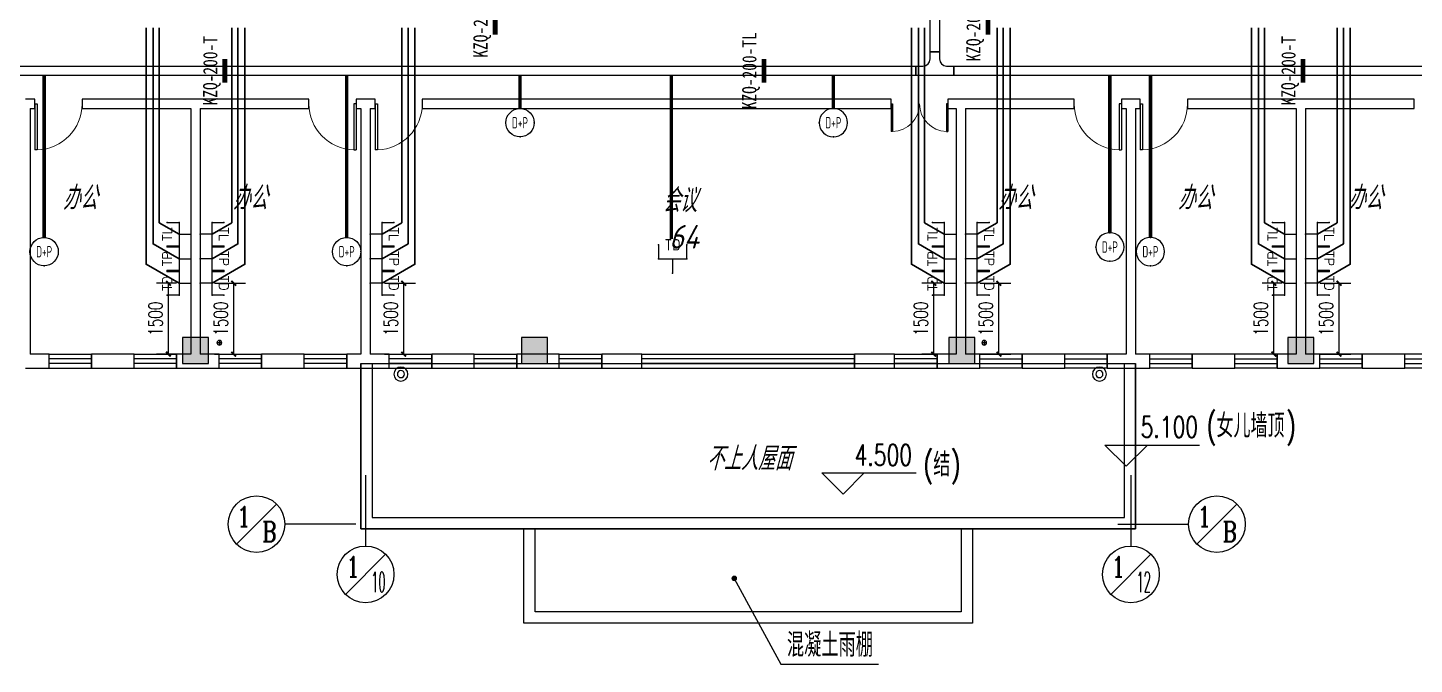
# Model space of a CAD drawing. Extents: x 1398449 to 2142961, y 256969 to 1032940.
# Drawn here: x 1573339 to 1602691, y 702401 to 715881 of the extents above; entities that cross this region are included whole.
import ezdxf
from ezdxf.enums import TextEntityAlignment as Align

# ---------------------------------------------------------------- set-up
doc = ezdxf.new("R2010")
doc.units = 0
doc.header["$LTSCALE"] = 1500
doc.header["$PDSIZE"] = 50
for name, color, linetype in [('1-建筑底图', 8, 'Continuous'), ('CABLETRAY_PDS', 6, 'Continuous'), ('EQUIP-通讯', 3, 'Continuous'), ('TEL_DIM', 3, 'Continuous'), ('WIRE-综合布线', 5, 'Continuous'), ('光纤点位', 3, 'Continuous'), ('抗震支吊架', 2, 'Continuous'), ('排水', 153, 'Continuous'), ('红机电话', 3, 'Continuous'), ('蓝机电话', 3, 'Continuous')]:
    doc.layers.add(name, color=color, linetype=linetype)
doc.layers.add('内网线路', color=1, linetype='Continuous', lineweight=30)
doc.styles.add('_TCH_AXIS', font='COMPLEX', dxfattribs={"bigfont": 'GBCBIG'})
doc.styles.add('_TCH_DIM', font='SIMPLEX', dxfattribs={"bigfont": 'GBCBIG'})
doc.styles.add('_TCH_DIM_T3', font='SIMPLEX', dxfattribs={"width": 0.705882, "bigfont": 'GBCBIG'})
doc.styles.add('_TEL_ATTDEF', font='GBENOR', dxfattribs={"width": 0.8, "height": 3, "bigfont": 'GBCBIG'})
doc.styles.add('_TEL_DIM', font='SIMPLEX', dxfattribs={"width": 0.8, "height": 3.5, "bigfont": 'HZTXT'})
doc.styles.add('kzcad', font='', dxfattribs={"width": 0.8})
doc.styles.get("Standard").update_dxf_attribs({"font": 'gbeitc.shx', "bigfont": 'gbcbig.shx'})
doc.styles.get('kzcad').set_extended_font_data('SimSun')
doc.linetypes.add('JIEDI', pattern='A,1.25,-0.25,0.25,-0.25,0.625,["/",Standard,S=0.6,R=0,X=0,Y=-0.3],0.625,-0.25,0.25,-0.25', length=4)
doc.dimstyles.new('_TCH_ARCH&&100', dxfattribs={"dimtxt": 297.5, "dimasz": 100, "dimexe": 250, "dimexo": 300, "dimgap": 126.25, "dimtad": 1, "dimdec": 0, "dimzin": 0, "dimdsep": 46, "dimtxsty": '_TCH_DIM_T3', "dimblk": 'ARCHTICK', "dimcen": 0.09, "dimclrt": 7, "dimazin": 2, "dimtfac": 1, "dimtdec": 0, "dimtix": 1, "dimtmove": 2, "dimatfit": 3, "dimfxl": 1, "dimtolj": 1, "dimtzin": 0, "dimarcsym": 0})

# ---------------------------------------------------------------- blocks, each defined once
blk = doc.blocks.new('np')
at = {"layer": '排水'}
for radius in [150, 75]:
    blk.add_circle((345955, 781714), radius, dxfattribs=at)
blk = doc.blocks.new('ng')
at = {"layer": '排水'}
for p, q in [((345991, 781358), (346091, 781358)), ((346041, 781408), (346041, 781308))]:
    blk.add_line(p, q, dxfattribs=at)
blk.add_circle((346041, 781358), 50, dxfattribs=at)
blk = doc.blocks.new('雨水管222')
at = {"layer": '排水', "xscale": -1}
for p in [(854387, -478997), (870578, -478997)]:
    blk.add_blockref('ng', p, dxfattribs=at)
blk = doc.blocks.new('$TCHSYS$WIN2D')
for p, q in [((-0.5, 0.5), (0.5, 0.5)), ((-0.5, 0.5), (-0.5, -0.5)), ((0.5, 0.5), (0.5, -0.5)), ((0.5, 0.1667), (-0.5, 0.1667)), ((0.5, -0.1667), (-0.5, -0.1667)), ((-0.5, -0.5), (0.5, -0.5))]:
    blk.add_line(p, q)
blk = doc.blocks.new('$DorLib2D$00000001')
for p, q in [((0.45, 0.975), (0.5, 0.975)), ((0.45, 0), (0.45, 0.975)), ((0.5, 0), (0.5, 0.975)), ((0.5, 0), (0.45, 0))]:
    blk.add_line(p, q)
at = {"lineweight": 13}
blk.add_arc((0.475, 0), 0.975, 91.4693, 180, dxfattribs=at)
blk = doc.blocks.new('$DorLib2D$00000002')
for p, q in [((-0.5, 0), (-0.5, 0.4875)), ((-0.475, 0.4875), (-0.5, 0.4875)), ((-0.475, 0), (-0.475, 0.4875)), ((0.475, 0), (0.475, 0.4875)), ((0.475, 0.4875), (0.5, 0.4875)), ((0.5, 0), (0.5, 0.4875)), ((-0.5, 0), (-0.475, 0)), ((0.5, 0), (0.475, 0))]:
    blk.add_line(p, q)
at = {"lineweight": 13}
for centre, start, end in [((-0.4875, 0), 0, 88.53072), ((0.4875, 0), 91.46928, 180)]:
    blk.add_arc(centre, 0.4875, start, end, dxfattribs=at)
blk = doc.blocks.new('1-二层建筑底图')
at = {"layer": '1-建筑底图'}
h = blk.add_hatch(color=256, dxfattribs=at)
h.dxf.hatch_style = 1
h.paths.add_polyline_path([(1576616, 708769.3), (1577166, 708769.3), (1577166, 709319.3), (1576616, 709319.3)])
h = blk.add_hatch(color=256, dxfattribs=at)
h.dxf.hatch_style = 1
h.paths.add_polyline_path([(1583791, 708769.3), (1584341, 708769.3), (1584341, 709319.3), (1583791, 709319.3)])
h = blk.add_hatch(color=256, dxfattribs=at)
h.dxf.hatch_style = 1
h.paths.add_polyline_path([(1592841, 708769.3), (1593391, 708769.3), (1593391, 709319.3), (1592841, 709319.3)])
h = blk.add_hatch(color=256, dxfattribs=at)
h.dxf.hatch_style = 1
h.paths.add_polyline_path([(1600016, 708769.3), (1600566, 708769.3), (1600566, 709319.3), (1600016, 709319.3)])
for p, q in [((1573491, 714369.3), (1573291, 714369.3)), ((1573391, 714169.3), (1573391, 708969.3)), ((1573391, 714169.3), (1573491, 714169.3)), ((1573491, 714169.3), (1573491, 714369.3)), ((1576891, 714369.3), (1574491, 714369.3)), ((1574491, 714369.3), (1574491, 714169.3)), ((1574491, 714169.3), (1576791, 714169.3)), ((1576791, 714169.3), (1576791, 708969.3)), ((1579291, 714369.3), (1576891, 714369.3)), ((1576991, 714169.3), (1576991, 708969.3)), ((1576991, 714169.3), (1579291, 714169.3)), ((1579291, 714169.3), (1579291, 714369.3)), ((1580491, 714369.3), (1580291, 714369.3)), ((1580291, 714369.3), (1580291, 714169.3)), ((1580291, 714169.3), (1580391, 714169.3)), ((1580391, 714169.3), (1580391, 708969.3)), ((1580691, 714369.3), (1580491, 714369.3)), ((1580591, 714169.3), (1580591, 708969.3)), ((1580591, 714169.3), (1580691, 714169.3)), ((1580691, 714169.3), (1580691, 714369.3)), ((1591617.4, 714369.3), (1581691, 714369.3)), ((1581691, 714369.3), (1581691, 714169.3)), ((1581691, 714169.3), (1591617.4, 714169.3)), ((1591617.4, 714169.3), (1591617.4, 714369.3)), ((1593091, 714369.3), (1592817.4, 714369.3)), ((1592817.4, 714369.3), (1592817.4, 714169.3)), ((1592817.4, 714169.3), (1592991, 714169.3)), ((1592991, 714169.3), (1592991, 708969.3)), ((1595491, 714369.3), (1593091, 714369.3)), ((1593191, 714169.3), (1595491, 714169.3)), ((1593191, 714169.3), (1593191, 708969.3)), ((1595491, 714169.3), (1595491, 714369.3)), ((1596691, 714369.3), (1596491, 714369.3)), ((1596491, 714369.3), (1596491, 714169.3)), ((1596491, 714169.3), (1596591, 714169.3)), ((1596591, 714169.3), (1596591, 708969.3)), ((1596891, 714369.3), (1596691, 714369.3)), ((1596791, 714169.3), (1596791, 708969.3)), ((1596791, 714169.3), (1596891, 714169.3)), ((1596891, 714169.3), (1596891, 714369.3)), ((1600291, 714369.3), (1597891, 714369.3)), ((1597891, 714369.3), (1597891, 714169.3)), ((1597891, 714169.3), (1600191, 714169.3)), ((1600191, 714169.3), (1600191, 708969.3)), ((1602691, 714369.3), (1600291, 714369.3)), ((1600391, 714169.3), (1600391, 708969.3)), ((1600391, 714169.3), (1602691, 714169.3)), ((1602691, 714169.3), (1602691, 714369.3)), ((1573791, 708969.3), (1573391, 708969.3)), ((1573791, 708669.3), (1573791, 708969.3)), ((1575591, 708969.3), (1574691, 708969.3)), ((1574691, 708969.3), (1574691, 708669.3)), ((1575591, 708669.3), (1575591, 708969.3)), ((1576791, 708969.3), (1576491, 708969.3)), ((1576491, 708969.3), (1576491, 708669.3)), ((1577391, 708969.3), (1576991, 708969.3)), ((1577391, 708669.3), (1577391, 708969.3)), ((1579191, 708969.3), (1578291, 708969.3)), ((1578291, 708969.3), (1578291, 708669.3)), ((1579191, 708669.3), (1579191, 708969.3)), ((1580391, 708969.3), (1580091, 708969.3)), ((1580091, 708969.3), (1580091, 708669.3)), ((1580991, 708969.3), (1580591, 708969.3)), ((1580991, 708669.3), (1580991, 708969.3)), ((1582791, 708969.3), (1581891, 708969.3)), ((1581891, 708969.3), (1581891, 708669.3)), ((1582791, 708669.3), (1582791, 708969.3)), ((1584591, 708969.3), (1583691, 708969.3)), ((1583691, 708969.3), (1583691, 708669.3)), ((1584591, 708669.3), (1584591, 708969.3)), ((1586341, 708969.3), (1585491, 708969.3)), ((1585491, 708969.3), (1585491, 708669.3)), ((1586341, 708669.3), (1586341, 708969.3)), ((1591691, 708969.3), (1590841, 708969.3)), ((1590841, 708969.3), (1590841, 708669.3)), ((1591691, 708669.3), (1591691, 708969.3)), ((1592991, 708969.3), (1592591, 708969.3)), ((1592591, 708969.3), (1592591, 708669.3)), ((1593491, 708969.3), (1593191, 708969.3)), ((1593491, 708669.3), (1593491, 708969.3)), ((1595291, 708969.3), (1594391, 708969.3)), ((1594391, 708969.3), (1594391, 708669.3)), ((1595291, 708669.3), (1595291, 708969.3)), ((1596591, 708969.3), (1596191, 708969.3)), ((1596191, 708969.3), (1596191, 708669.3)), ((1597091, 708969.3), (1596791, 708969.3)), ((1597091, 708669.3), (1597091, 708969.3)), ((1598891, 708969.3), (1597991, 708969.3)), ((1597991, 708969.3), (1597991, 708669.3)), ((1598891, 708669.3), (1598891, 708969.3)), ((1600191, 708969.3), (1599791, 708969.3)), ((1599791, 708969.3), (1599791, 708669.3)), ((1600691, 708969.3), (1600391, 708969.3)), ((1600691, 708669.3), (1600691, 708969.3)), ((1602491, 708969.3), (1601591, 708969.3)), ((1601591, 708969.3), (1601591, 708669.3)), ((1602491, 708669.3), (1602491, 708969.3)), ((1573291, 708669.3), (1573791, 708669.3)), ((1574691, 708669.3), (1575591, 708669.3)), ((1576491, 708669.3), (1576891, 708669.3)), ((1576891, 708669.3), (1577391, 708669.3)), ((1578291, 708669.3), (1579191, 708669.3)), ((1580091, 708669.3), (1580491, 708669.3)), ((1580491, 708669.3), (1580991, 708669.3)), ((1581891, 708669.3), (1582791, 708669.3)), ((1583691, 708669.3), (1584591, 708669.3)), ((1585491, 708669.3), (1586341, 708669.3)), ((1590841, 708669.3), (1591691, 708669.3)), ((1592591, 708669.3), (1593091, 708669.3)), ((1593091, 708669.3), (1593491, 708669.3)), ((1594391, 708669.3), (1595291, 708669.3)), ((1596191, 708669.3), (1596691, 708669.3)), ((1596691, 708669.3), (1597091, 708669.3)), ((1597991, 708669.3), (1598891, 708669.3)), ((1599791, 708669.3), (1600291, 708669.3)), ((1600291, 708669.3), (1600691, 708669.3)), ((1601591, 708669.3), (1602491, 708669.3)), ((1596593.4, 706593.9), (1596143.4, 707043.9)), ((1596143.4, 707043.9), (1598143.9, 707043.9)), ((1596593.4, 706593.9), (1597043.4, 707043.9)), ((1580491.2, 706405.3), (1580491.2, 704905.3)), ((1590598.1, 706002.1), (1590148.1, 706452.1)), ((1590148.1, 706452.1), (1592148.6, 706452.1)), ((1590598.1, 706002.1), (1591048.1, 706452.1)), ((1596693.4, 706405.3), (1596693.4, 704905.3)), ((1577757.8, 704945.1), (1578606.4, 705793.6)), ((1598089, 704945.1), (1598937.6, 705793.6)), ((1580282.1, 705369.3), (1578782.1, 705369.3)), ((1596413.3, 705369.3), (1597913.3, 705369.3)), ((1580067, 703881.1), (1580915.5, 704729.6)), ((1596269.2, 703881.1), (1597117.7, 704729.6)), ((1588297, 704220.9), (1589283.5, 702401)), ((1589283.5, 702401), (1591348, 702401))]:
    blk.add_line(p, q, dxfattribs=at)
for points in [[(1576616, 708769.3), (1577166, 708769.3), (1577166, 709319.3), (1576616, 709319.3)], [(1583791, 708769.3), (1584341, 708769.3), (1584341, 709319.3), (1583791, 709319.3)], [(1592841, 708769.3), (1593391, 708769.3), (1593391, 709319.3), (1592841, 709319.3)], [(1600016, 708769.3), (1600566, 708769.3), (1600566, 709319.3), (1600016, 709319.3)], [(1580391, 708769.3), (1596791, 708769.3), (1596791, 705269.3), (1580391, 705269.3)]]:
    blk.add_lwpolyline(points, close=True, dxfattribs=at)
for points in [[(1580391, 708769.3), (1580391, 705269.3), (1596791, 705269.3), (1596791, 708769.3)], [(1580631.2, 708769.3), (1580631.2, 705509.3), (1596553.4, 705509.3), (1596553.4, 708769.3)], [(1593341, 705269.3), (1593341, 703269.3), (1583841, 703269.3), (1583841, 705269.3)], [(1593101, 705269.3), (1593101, 703509.3), (1584081, 703509.3), (1584081, 705269.3)]]:
    blk.add_lwpolyline(points, dxfattribs=at)
at = {"layer": '1-建筑底图', "const_width": 60}
blk.add_lwpolyline([(1588282.7, 704247.2, 1), (1588311.3, 704194.5, 1)], format="xyb", close=True, dxfattribs=at)
at = {"layer": '1-建筑底图'}
for centre in [(1578182.1, 705369.3), (1598513.3, 705369.3), (1580491.2, 704305.3), (1596693.4, 704305.3)]:
    blk.add_circle(centre, 600, dxfattribs=at)
blk.add_blockref('雨水管222', (1069049.3, 406849), dxfattribs=at)
at = {"layer": '1-建筑底图', "rotation": 180}
for name, p, xscale, yscale, zscale in [('$DorLib2D$00000001', (1573991, 714269.3), 1000, 1000, -1000), ('$DorLib2D$00000001', (1579791, 714269.3), -1000, 1000, -1000), ('$DorLib2D$00000001', (1581191, 714269.3), 1000, 1000, 1000), ('$DorLib2D$00000002', (1592217.4, 714269.3), -1200, 1200, -1200), ('$DorLib2D$00000001', (1595991, 714269.3), -1000, 1000, -1000), ('$DorLib2D$00000001', (1597391, 714269.3), 1000, 1000, 1000), ('$TCHSYS$WIN2D', (1574241, 708819.3), -900, 300, 900), ('$TCHSYS$WIN2D', (1576041, 708819.3), -900, 300, 900), ('$TCHSYS$WIN2D', (1577841, 708819.3), -900, 300, 900), ('$TCHSYS$WIN2D', (1579641, 708819.3), -900, 300, 900), ('$TCHSYS$WIN2D', (1581441, 708819.3), -900, 300, 900), ('$TCHSYS$WIN2D', (1583241, 708819.3), -900, 300, 900), ('$TCHSYS$WIN2D', (1585041, 708819.3), -900, 300, 900), ('$TCHSYS$WIN2D', (1588591, 708819.3), -4500, 300, 4500), ('$TCHSYS$WIN2D', (1592141, 708819.3), -900, 300, 900), ('$TCHSYS$WIN2D', (1593941, 708819.3), 900, 300, -900), ('$TCHSYS$WIN2D', (1595741, 708819.3), 900, 300, -900), ('$TCHSYS$WIN2D', (1597541, 708819.3), 900, 300, -900), ('$TCHSYS$WIN2D', (1599341, 708819.3), 900, 300, -900), ('$TCHSYS$WIN2D', (1601141, 708819.3), 900, 300, -900), ('$TCHSYS$WIN2D', (1602941, 708819.3), 900, 300, -900)]:
    blk.add_blockref(name, p, dxfattribs=dict(at, xscale=xscale, yscale=yscale, zscale=zscale))
at = {"layer": '1-建筑底图', "xscale": -1}
for p in [(1927193.2, -73168.3), (1941981.5, -73168.3)]:
    blk.add_blockref('np', p, dxfattribs=at)
at = {"layer": '1-建筑底图'}
for s, p in [('办公', (1574082.4, 712028.1)), ('办公', (1577682.4, 712028.1)), ('会议', (1586779.9, 711976.1)), ('办公', (1593882.4, 712028.1)), ('办公', (1593882.4, 712028.1)), ('办公', (1597688.8, 712028.1)), ('办公', (1597688.8, 712028.1)), ('办公', (1601288.8, 712028.1)), ('办公', (1601288.8, 712028.1)), ('64', (1586917.3, 711203.9)), ('不上人屋面', (1587709.7, 706509.5))]:
    blk.add_text(s, height=500, dxfattribs=at).set_placement(p)
at = {"layer": '1-建筑底图', "style": '_TCH_DIM', "width": 0.705882}
for s, height, p in [('(', 500, (1598293.9, 707201.4)), (')', 500, (1599978.3, 707201.4)), ('5.100', 446.25, (1596898.9, 707201.4)), ('4.500', 446.25, (1590843.6, 706609.6)), ('(', 500, (1592298.6, 706379)), (')', 500, (1592877.2, 706379))]:
    blk.add_text(s, height=height, dxfattribs=at).set_placement(p)
at = {"layer": '1-建筑底图', "style": '_TCH_DIM'}
for s, height, p in [('女儿墙顶', 500, (1598503.9, 707201.4)), ('结', 500, (1592508.6, 706379)), ('混凝土雨棚', 506.38, (1589408.8, 702558.5))]:
    blk.add_text(s, height=height, dxfattribs=at).set_placement(p)
at = {"layer": '1-建筑底图', "style": '_TCH_AXIS'}
for s, height, width, p, p2 in [('1', 429.3, 1.630466, (1577762.1, 705315.7), (1578062.1, 705315.7)), ('1', 429.3, 1.630466, (1598093.3, 705315.7), (1598393.3, 705315.7)), ('B', 429.3, 0.863188, (1578302.1, 704993.7), (1578602.1, 704993.7)), ('B', 429.3, 0.863188, (1598633.3, 704993.7), (1598933.3, 704993.7)), ('1', 429.3, 1.630466, (1580071.2, 704251.7), (1580371.2, 704251.7)), ('1', 429.3, 1.630466, (1596273.4, 704251.7), (1596573.4, 704251.7)), ('10', 429.33, 0.506007, (1580611.2, 703929.7), (1580911.2, 703929.7)), ('12', 429.33, 0.506007, (1596813.4, 703929.7), (1597113.4, 703929.7))]:
    blk.add_text(s, height=height, dxfattribs=dict(at, width=width)).set_placement(p, p2, align=Align.FIT)
blk = doc.blocks.new('$equip_U$00000080(win7-PC-hzk)')
blk.add_circle((0, 0.5), 0.5)
for p in [(0, 0.999), (-0.5, 0.5), (0.5, 0.5)]:
    blk.add_point(p)
at = {"color": 7, "style": '_TEL_DIM', "width": 0.7}
blk.add_attdef('$TEXT$', text='', height=0.4, dxfattribs=at).set_placement((0, 0.5), align=Align.MIDDLE_CENTER)
at = {"color": 7, "style": '_TEL_DIM', "flags": 1}
for tag in ['A', 'REMARK']:
    blk.add_attdef(tag, text='', height=0.00002, dxfattribs=at).set_placement((0, 0), align=Align.MIDDLE_CENTER)
blk = doc.blocks.new('$equip$00002670')
for p, q in [((-0.5, 0.499), (-0.5, 0.999)), ((0.5, 0.999), (0.5, 0.499)), ((0.5, 0.499), (-0.5, 0.499)), ((0, 0.5), (0, 0))]:
    blk.add_line(p, q)
for p in [(-0.5, 0.999), (0.5, 0.999), (-0.5, 0.499), (0.5, 0.499), (0, 0)]:
    blk.add_point(p)
at = {"color": 7, "style": '_TEL_DIM'}
blk.add_attdef('$TEXT$', text='', height=0.4, dxfattribs=at).set_placement((0, 0.999), align=Align.MIDDLE_CENTER)
at = {"color": 7, "style": '_TEL_DIM', "flags": 1}
blk.add_attdef('A', text='', height=0.000025, dxfattribs=at).set_placement((0, 0), align=Align.MIDDLE_CENTER)
blk = doc.blocks.new('$equip$00001867')
for p, q in [((-0.5, 0.499), (-0.5, 0.999)), ((0.5, 0.999), (0.5, 0.499)), ((0.5, 0.499), (-0.5, 0.499)), ((0, 0.5), (0, 0))]:
    blk.add_line(p, q)
for p in [(-0.5, 0.999), (0.5, 0.999), (-0.5, 0.499), (0, 0), (0.5, 0.499)]:
    blk.add_point(p)
at = {"color": 7, "style": '_TEL_DIM'}
blk.add_attdef('$TEXT$', text='', height=0.4, dxfattribs=at).set_placement((0, 0.999), align=Align.MIDDLE_CENTER)
at = {"color": 7, "style": '_TEL_DIM', "flags": 1}
blk.add_attdef('A', text='', height=0.00002, dxfattribs=at).set_placement((0, 0), align=Align.MIDDLE_CENTER)
blk = doc.blocks.new('_ArchTick')
at = {"color": 0, "linetype": 'ByBlock', "const_width": 0.4}
blk.add_lwpolyline([(-0.5, -0.5), (0.5, 0.5)], dxfattribs=at)
blk = doc.blocks.new('*D1199')
at = {"layer": 'Defpoints', "color": 0, "transparency": 16777216}
for p in [(1580591, 710469), (1581299, 710469), (1580591, 708969)]:
    blk.add_point(p, dxfattribs=at)
at = {"layer": 'TEL_DIM', "color": 0, "lineweight": -2, "transparency": 16777216}
for p, q in [((1580891, 710469), (1581549, 710469)), ((1581299, 708969), (1581299, 710469)), ((1580891, 708969), (1581549, 708969))]:
    blk.add_line(p, q, dxfattribs=at)
at = {"layer": 'TEL_DIM', "color": 0, "lineweight": -2, "transparency": 16777216, "xscale": 100, "yscale": 100, "zscale": 100}
for p, rotation in [((1581299, 710469), 90), ((1581299, 708969), 270)]:
    blk.add_blockref('_ArchTick', p, dxfattribs=dict(at, rotation=rotation))
at = {"layer": 'TEL_DIM', "color": 7, "transparency": 16777216, "insert": (1581024, 709719), "char_height": 297.5, "attachment_point": 5, "rotation": 90, "style": '_TCH_DIM_T3'}
blk.add_mtext('\\A1;1500', dxfattribs=at)
blk = doc.blocks.new('*D1214')
at = {"layer": 'Defpoints', "color": 0, "transparency": 16777216}
for p in [(1600391, 710469), (1601099, 710469), (1600391, 708969)]:
    blk.add_point(p, dxfattribs=at)
at = {"layer": 'TEL_DIM', "color": 0, "lineweight": -2, "transparency": 16777216}
for p, q in [((1600691, 710469), (1601349, 710469)), ((1601099, 708969), (1601099, 710469)), ((1600691, 708969), (1601349, 708969))]:
    blk.add_line(p, q, dxfattribs=at)
at = {"layer": 'TEL_DIM', "color": 0, "lineweight": -2, "transparency": 16777216, "xscale": 100, "yscale": 100, "zscale": 100}
for p, rotation in [((1601099, 710469), 90), ((1601099, 708969), 270)]:
    blk.add_blockref('_ArchTick', p, dxfattribs=dict(at, rotation=rotation))
at = {"layer": 'TEL_DIM', "color": 7, "transparency": 16777216, "insert": (1600824, 709719), "char_height": 297.5, "attachment_point": 5, "rotation": 90, "style": '_TCH_DIM_T3'}
blk.add_mtext('\\A1;1500', dxfattribs=at)
blk = doc.blocks.new('*D1215')
at = {"layer": 'Defpoints', "color": 0, "transparency": 16777216}
for p in [(1599718, 710469), (1600191, 710469), (1600191, 708969)]:
    blk.add_point(p, dxfattribs=at)
at = {"layer": 'TEL_DIM', "color": 0, "lineweight": -2, "transparency": 16777216}
for p, q in [((1599891, 710469), (1599468, 710469)), ((1599718, 708969), (1599718, 710469)), ((1599891, 708969), (1599468, 708969))]:
    blk.add_line(p, q, dxfattribs=at)
at = {"layer": 'TEL_DIM', "color": 0, "lineweight": -2, "transparency": 16777216, "xscale": 100, "yscale": 100, "zscale": 100}
for p, rotation in [((1599718, 710469), 90), ((1599718, 708969), 270)]:
    blk.add_blockref('_ArchTick', p, dxfattribs=dict(at, rotation=rotation))
at = {"layer": 'TEL_DIM', "color": 7, "transparency": 16777216, "insert": (1599443, 709719), "char_height": 297.5, "attachment_point": 5, "rotation": 90, "style": '_TCH_DIM_T3'}
blk.add_mtext('\\A1;1500', dxfattribs=at)
blk = doc.blocks.new('*D1216')
at = {"layer": 'Defpoints', "color": 0, "transparency": 16777216}
for p in [(1593191, 710469), (1593899, 710469), (1593191, 708969)]:
    blk.add_point(p, dxfattribs=at)
at = {"layer": 'TEL_DIM', "color": 0, "lineweight": -2, "transparency": 16777216}
for p, q in [((1593491, 710469), (1594149, 710469)), ((1593899, 708969), (1593899, 710469)), ((1593491, 708969), (1594149, 708969))]:
    blk.add_line(p, q, dxfattribs=at)
at = {"layer": 'TEL_DIM', "color": 0, "lineweight": -2, "transparency": 16777216, "xscale": 100, "yscale": 100, "zscale": 100}
for p, rotation in [((1593899, 710469), 90), ((1593899, 708969), 270)]:
    blk.add_blockref('_ArchTick', p, dxfattribs=dict(at, rotation=rotation))
at = {"layer": 'TEL_DIM', "color": 7, "transparency": 16777216, "insert": (1593624, 709719), "char_height": 297.5, "attachment_point": 5, "rotation": 90, "style": '_TCH_DIM_T3'}
blk.add_mtext('\\A1;1500', dxfattribs=at)
blk = doc.blocks.new('*D1217')
at = {"layer": 'Defpoints', "color": 0, "transparency": 16777216}
for p in [(1592518, 710469), (1592991, 710469), (1592991, 708969)]:
    blk.add_point(p, dxfattribs=at)
at = {"layer": 'TEL_DIM', "color": 0, "lineweight": -2, "transparency": 16777216}
for p, q in [((1592691, 710469), (1592268, 710469)), ((1592518, 708969), (1592518, 710469)), ((1592691, 708969), (1592268, 708969))]:
    blk.add_line(p, q, dxfattribs=at)
at = {"layer": 'TEL_DIM', "color": 0, "lineweight": -2, "transparency": 16777216, "xscale": 100, "yscale": 100, "zscale": 100}
for p, rotation in [((1592518, 710469), 90), ((1592518, 708969), 270)]:
    blk.add_blockref('_ArchTick', p, dxfattribs=dict(at, rotation=rotation))
at = {"layer": 'TEL_DIM', "color": 7, "transparency": 16777216, "insert": (1592243, 709719), "char_height": 297.5, "attachment_point": 5, "rotation": 90, "style": '_TCH_DIM_T3'}
blk.add_mtext('\\A1;1500', dxfattribs=at)
blk = doc.blocks.new('*D1218')
at = {"layer": 'Defpoints', "color": 0, "transparency": 16777216}
for p in [(1576991, 710469), (1577699, 710469), (1576991, 708969)]:
    blk.add_point(p, dxfattribs=at)
at = {"layer": 'TEL_DIM', "color": 0, "lineweight": -2, "transparency": 16777216}
for p, q in [((1577291, 710469), (1577949, 710469)), ((1577699, 708969), (1577699, 710469)), ((1577291, 708969), (1577949, 708969))]:
    blk.add_line(p, q, dxfattribs=at)
at = {"layer": 'TEL_DIM', "color": 0, "lineweight": -2, "transparency": 16777216, "xscale": 100, "yscale": 100, "zscale": 100}
for p, rotation in [((1577699, 710469), 90), ((1577699, 708969), 270)]:
    blk.add_blockref('_ArchTick', p, dxfattribs=dict(at, rotation=rotation))
at = {"layer": 'TEL_DIM', "color": 7, "transparency": 16777216, "insert": (1577424, 709719), "char_height": 297.5, "attachment_point": 5, "rotation": 90, "style": '_TCH_DIM_T3'}
blk.add_mtext('\\A1;1500', dxfattribs=at)
blk = doc.blocks.new('*D1219')
at = {"layer": 'Defpoints', "color": 0, "transparency": 16777216}
for p in [(1576318, 710469), (1576791, 710469), (1576791, 708969)]:
    blk.add_point(p, dxfattribs=at)
at = {"layer": 'TEL_DIM', "color": 0, "lineweight": -2, "transparency": 16777216}
for p, q in [((1576491, 710469), (1576068, 710469)), ((1576318, 708969), (1576318, 710469)), ((1576491, 708969), (1576068, 708969))]:
    blk.add_line(p, q, dxfattribs=at)
at = {"layer": 'TEL_DIM', "color": 0, "lineweight": -2, "transparency": 16777216, "xscale": 100, "yscale": 100, "zscale": 100}
for p, rotation in [((1576318, 710469), 90), ((1576318, 708969), 270)]:
    blk.add_blockref('_ArchTick', p, dxfattribs=dict(at, rotation=rotation))
at = {"layer": 'TEL_DIM', "color": 7, "transparency": 16777216, "insert": (1576043, 709719), "char_height": 297.5, "attachment_point": 5, "rotation": 90, "style": '_TCH_DIM_T3'}
blk.add_mtext('\\A1;1500', dxfattribs=at)

msp = doc.modelspace()

# ---------------------------------------------------------------- linework, layer by layer
at = {"layer": 'CABLETRAY_PDS'}
for p, q in [((1592441, 715369.3), (1592441, 722892.6)), ((1592641, 722892.6), (1592641, 715369.3)), ((1592641, 715369.3), (1592441, 715369.3)), ((1592441, 715219.3), (1592441, 715369.3)), ((1592441, 715369.3), (1592641, 715369.3)), ((1592641, 715369.3), (1592641, 715219.3)), ((1554087.5, 715069.3), (1592141, 715069.3)), ((1592141, 714869.3), (1592141, 715069.3)), ((1592141, 715069.3), (1592291, 715069.3)), ((1592141, 715069.3), (1592141, 714869.3)), ((1592791, 715069.3), (1592941, 715069.3)), ((1592941, 714869.3), (1592941, 715069.3)), ((1592941, 715069.3), (1623760.3, 715069.3)), ((1592941, 715069.3), (1592941, 714869.3)), ((1592141, 714869.3), (1554087.5, 714869.3)), ((1592941, 714869.3), (1592141, 714869.3)), ((1623760.3, 714869.3), (1592941, 714869.3))]:
    msp.add_line(p, q, dxfattribs=at)
for centre, start, end in [((1592291, 715219.3), 270, 360), ((1592791, 715219.3), 180, 270)]:
    msp.add_arc(centre, 150, start, end, dxfattribs=at)
at = {"layer": 'WIRE-综合布线', "linetype": 'Continuous', "const_width": 75}
for points in [[(1573686.6, 711439), (1573686.6, 714869.3)], [(1580091.3, 711439), (1580091.3, 714869.3)], [(1583760.5, 714169.3), (1583760.5, 714869.3)], [(1586963, 711407.7), (1586963, 714869.3)], [(1590393.9, 714169.3), (1590393.9, 714869.3)], [(1596247.7, 711537.1), (1596247.7, 714869.3)], [(1597105.5, 711439), (1597105.5, 714869.3)]]:
    msp.add_lwpolyline(points, dxfattribs=at)
at = {"layer": '内网线路'}
for points in [[(1576541.5, 710469.3), (1575844.9, 710873.7), (1575844.9, 715881)], [(1576541.5, 710989.3), (1575992.6, 711303.6), (1575992.6, 715881)], [(1576541.5, 711507.6), (1576123.6, 711750.7), (1576123.6, 715881)], [(1577240.5, 711507.6), (1577658.4, 711750.7), (1577658.4, 715881)], [(1577240.5, 710989.3), (1577789.4, 711303.6), (1577789.4, 715881)], [(1577240.5, 710469.3), (1577937, 710873.7), (1577937, 715881)], [(1580840.5, 711507.6), (1581258.4, 711750.7), (1581258.4, 715881)], [(1580840.5, 710989.3), (1581389.4, 711303.6), (1581389.4, 715881)], [(1580840.5, 710469.3), (1581537, 710873.7), (1581537, 715881)], [(1592741.5, 710469.3), (1592044.9, 710873.7), (1592044.9, 715881)], [(1592741.5, 710989.3), (1592192.6, 711303.6), (1592192.6, 715881)], [(1592741.5, 711507.6), (1592323.6, 711750.7), (1592323.6, 715881)], [(1593440.5, 711507.6), (1593858.4, 711750.7), (1593858.4, 715881)], [(1593440.5, 710989.3), (1593989.4, 711303.6), (1593989.4, 715881)], [(1593440.5, 710469.3), (1594137, 710873.7), (1594137, 715881)], [(1599941.5, 710469.3), (1599244.9, 710873.7), (1599244.9, 715881)], [(1599941.5, 710989.3), (1599392.6, 711303.6), (1599392.6, 715881)], [(1599941.5, 711507.6), (1599523.6, 711750.7), (1599523.6, 715881)], [(1600640.5, 711507.6), (1601058.4, 711750.7), (1601058.4, 715881)], [(1600640.5, 710989.3), (1601189.4, 711303.6), (1601189.4, 715881)], [(1600640.5, 710469.3), (1601337, 710873.7), (1601337, 715881)]]:
    msp.add_lwpolyline(points, dxfattribs=at)
at = {"layer": '抗震支吊架', "color": 5, "const_width": 100}
for points in [[(1583233.7, 715731), (1583233.7, 716231)], [(1593668.3, 715731), (1593668.3, 716231)]]:
    msp.add_lwpolyline(points, dxfattribs=at)
at = {"layer": '抗震支吊架', "color": 2, "const_width": 100}
for points in [[(1577511.8, 714719.3), (1577511.8, 715219.3)], [(1588923.9, 714719.3), (1588923.9, 715219.3)], [(1600336.1, 714719.3), (1600336.1, 715219.3)]]:
    msp.add_lwpolyline(points, dxfattribs=at)

# ---------------------------------------------------------------- block references
at = {"layer": '1-建筑底图', "linetype": 'JIEDI'}
msp.add_blockref('1-二层建筑底图', (0, 0), dxfattribs=at)
at = {"layer": 'EQUIP-通讯', "linetype": 'JIEDI'}
ref = msp.add_blockref('$equip_U$00000080(win7-PC-hzk)', (1583460.8, 713869.6), dxfattribs=dict(at, xscale=600, yscale=600, zscale=600, rotation=270))
ref.add_attrib('$TEXT$', 'D+P', dxfattribs={"layer": '0', "color": 7, "height": 240, "style": '_TEL_ATTDEF', "width": 0.7}).set_placement((1583760.5, 713869.6), align=Align.MIDDLE_CENTER)
ref = msp.add_blockref('$equip_U$00000080(win7-PC-hzk)', (1590693.6, 713869.6), dxfattribs=dict(at, xscale=-600, yscale=600, zscale=600, rotation=90))
ref.add_attrib('$TEXT$', 'D+P', dxfattribs={"layer": '0', "color": 7, "height": 240, "style": '_TEL_ATTDEF', "width": 0.7}).set_placement((1590393.9, 713869.6), align=Align.MIDDLE_CENTER)
ref = msp.add_blockref('$equip_U$00000080(win7-PC-hzk)', (1596547.4, 711237.4), dxfattribs=dict(at, xscale=-600, yscale=600, zscale=600, rotation=90))
ref.add_attrib('$TEXT$', 'D+P', dxfattribs={"layer": '0', "color": 7, "height": 240, "style": '_TEL_ATTDEF', "width": 0.7}).set_placement((1596247.7, 711237.4), align=Align.MIDDLE_CENTER)
ref = msp.add_blockref('$equip_U$00000080(win7-PC-hzk)', (1573986.3, 711139.3), dxfattribs=dict(at, xscale=600, yscale=600, zscale=600, rotation=90.00000000000017))
ref.add_attrib('$TEXT$', 'D+P', dxfattribs={"layer": '0', "color": 7, "height": 240, "style": '_TEL_ATTDEF', "width": 0.7}).set_placement((1573686.6, 711139.3), align=Align.MIDDLE_CENTER)
ref = msp.add_blockref('$equip_U$00000080(win7-PC-hzk)', (1579791.6, 711139.3), dxfattribs=dict(at, xscale=600, yscale=600, zscale=600, rotation=270.000000000001))
ref.add_attrib('$TEXT$', 'D+P', dxfattribs={"layer": '0', "color": 7, "height": 240, "style": '_TEL_ATTDEF', "width": 0.7}).set_placement((1580091.3, 711139.3), align=Align.MIDDLE_CENTER)
ref = msp.add_blockref('$equip$00002670', (1586989.9, 710684), dxfattribs=dict(at, xscale=-600, yscale=600, zscale=600))
ref.add_attrib('$TEXT$', 'TD', dxfattribs={"layer": '0', "color": 7, "height": 240, "style": '_TEL_ATTDEF'}).set_placement((1586989.9, 711283.4), align=Align.MIDDLE_CENTER)
ref = msp.add_blockref('$equip_U$00000080(win7-PC-hzk)', (1597405.2, 711139.3), dxfattribs=dict(at, xscale=-600, yscale=600, zscale=600, rotation=89.99999999999905))
ref.add_attrib('$TEXT$', 'D+P', dxfattribs={"layer": '0', "color": 7, "height": 240, "style": '_TEL_ATTDEF', "width": 0.7}).set_placement((1597105.5, 711139.3), align=Align.MIDDLE_CENTER)
at = {"layer": '光纤点位', "xscale": 500, "yscale": 500, "zscale": 500}
for p, rotation in [((1576791, 710469.3), 90), ((1576991, 710469.3), 270), ((1580591, 710469.3), 270), ((1592991, 710469.3), 90), ((1593191, 710469.3), 270), ((1600191, 710469.3), 90), ((1600391, 710469.3), 270)]:
    msp.add_blockref('$equip$00002670', p, dxfattribs=dict(at, rotation=rotation)).add_auto_attribs({'$TEXT$': 'TD'})
at = {"layer": '红机电话', "xscale": 500, "yscale": 500, "zscale": 500}
for p, rotation in [((1576791, 710989.3), 90), ((1576991, 710989.3), 270), ((1580591, 710989.3), 270), ((1592991, 710989.3), 90), ((1593191, 710989.3), 270), ((1600191, 710989.3), 90), ((1600391, 710989.3), 270)]:
    msp.add_blockref('$equip$00001867', p, dxfattribs=dict(at, rotation=rotation)).add_auto_attribs({'$TEXT$': 'TP'})
at = {"layer": '蓝机电话', "xscale": 500, "yscale": 500, "zscale": 500}
for p, rotation in [((1576791, 711507.6), 90), ((1576991, 711507.6), 270), ((1580591, 711507.6), 270), ((1592991, 711507.6), 90), ((1593191, 711507.6), 270), ((1600191, 711507.6), 90), ((1600391, 711507.6), 270)]:
    msp.add_blockref('$equip$00001867', p, dxfattribs=dict(at, rotation=rotation)).add_auto_attribs({'$TEXT$': 'TL'})

# ---------------------------------------------------------------- texts
at = {"layer": '抗震支吊架', "color": 5, "style": 'kzcad', "width": 0.8}
for s, p in [('KZQ-200-TL', (1593508.3, 715981)), ('KZQ-200-T', (1583073.7, 715981))]:
    msp.add_text(s, height=300, rotation=89.88539, dxfattribs=at).set_placement(p, align=Align.CENTER)
at = {"layer": '抗震支吊架', "color": 2, "style": 'kzcad', "width": 0.8}
for s, p in [('KZQ-200-T', (1577351.8, 714969.3)), ('KZQ-200-TL', (1588763.9, 714969.3)), ('KZQ-200-T', (1600176.1, 714969.3))]:
    msp.add_text(s, height=300, rotation=89.88539, dxfattribs=at).set_placement(p, align=Align.CENTER)

# ---------------------------------------------------------------- dimensions: what is measured, and where the dimension line sits
at = {"layer": 'TEL_DIM'}
for p1, p2, distance, picture, middle in [((1576791, 708969.3), (1576791, 710469.3), 473.5, '*D1219', (1576042.5, 709719.3)), ((1576991, 708969.3), (1576991, 710469.3), -708, '*D1218', (1577424, 709719.3)), ((1580591, 708969.3), (1580591, 710469.3), -708, '*D1199', (1581024, 709719.3)), ((1592991, 708969.3), (1592991, 710469.3), 473.5, '*D1217', (1592242.5, 709719.3)), ((1593191, 708969.3), (1593191, 710469.3), -708, '*D1216', (1593624, 709719.3)), ((1600191, 708969.3), (1600191, 710469.3), 473.5, '*D1215', (1599442.5, 709719.3)), ((1600391, 708969.3), (1600391, 710469.3), -708, '*D1214', (1600824, 709719.3))]:
    dim = msp.add_aligned_dim(p1=p1, p2=p2, distance=distance, dimstyle='_TCH_ARCH&&100', dxfattribs=at)
    dim.commit()
    dim.dimension.update_dxf_attribs({"geometry": picture, "text_midpoint": middle})

doc.saveas('drawing.dxf')
